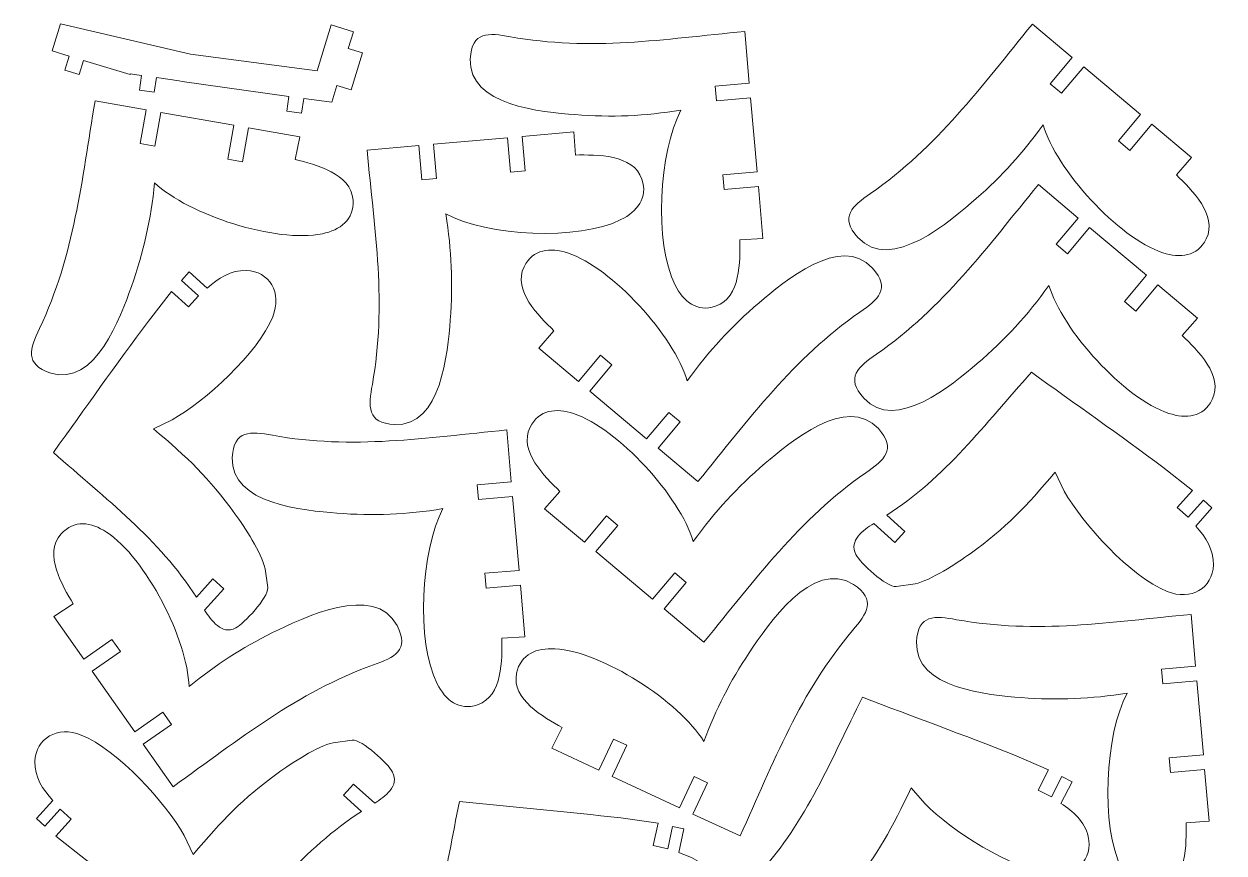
# Model space of a CAD drawing. Header units: centimetres. Extents: x -51 to 93, y -24 to 6.
# Drawn here: x 11.16 to 31.33, y -9.07 to 4.86 of the extents above; entities that cross this region are included whole.
import ezdxf

# ---------------------------------------------------------------- set-up
doc = ezdxf.new("R2010")
doc.units = ezdxf.units.CM
doc.header["$MEASUREMENT"] = 0
doc.layers.add('Camada 1', color=7, linetype='Continuous')

msp = doc.modelspace()

# ---------------------------------------------------------------- linework, layer by layer
at = {"layer": 'Camada 1', "color": 250, "lineweight": 9}
for points, knots in [([(11.92348, 4.32561), (11.92348, 4.32561), (11.63678, 4.41445), (11.63678, 4.41445), (11.63678, 4.41445), (11.63678, 4.41445), (11.77416, 4.86381), (11.77416, 4.86381), (11.77416, 4.86381), (11.77416, 4.86381), (13.96386, 4.35444), (13.96386, 4.35444), (13.96386, 4.35444), (13.96386, 4.35444), (16.09127, 4.07673), (16.09127, 4.07673), (16.09127, 4.07673), (16.09127, 4.07673), (16.32687, 4.84735), (16.32687, 4.84735), (16.32687, 4.84735), (16.32687, 4.84735), (16.69846, 4.73374), (16.69846, 4.73374), (16.69846, 4.73374), (16.69846, 4.73374), (16.61217, 4.45151), (16.61217, 4.45151), (16.61217, 4.45151), (16.61217, 4.45151), (16.85134, 4.37839), (16.85134, 4.37839), (16.85134, 4.37839), (16.85134, 4.37839), (16.66128, 3.75673), (16.66128, 3.75673), (16.66128, 3.75673), (16.66128, 3.75673), (16.42212, 3.82985), (16.42212, 3.82985), (16.42212, 3.82985), (16.42212, 3.82985), (16.33582, 3.54759), (16.33582, 3.54759), (16.33582, 3.54759), (16.33582, 3.54759), (15.86402, 3.61274), (15.86402, 3.61274), (15.86402, 3.61274), (15.86402, 3.61274), (15.8298, 3.36502), (15.8298, 3.36502), (15.8298, 3.36502), (15.8298, 3.36502), (15.58205, 3.39922), (15.58205, 3.39922), (15.58205, 3.39922), (15.58205, 3.39922), (15.61627, 3.64696), (15.61627, 3.64696), (15.61627, 3.64696), (15.61627, 3.64696), (13.82325, 3.89452), (13.82325, 3.89452), (13.82325, 3.89452), (13.82325, 3.89452), (13.77322, 3.90982), (13.77322, 3.90982), (13.77322, 3.90982), (13.77322, 3.90982), (13.38773, 3.96468), (13.38773, 3.96468), (13.38773, 3.96468), (13.38773, 3.96468), (13.35248, 3.7171), (13.35248, 3.7171), (13.35248, 3.7171), (13.35248, 3.7171), (13.10489, 3.75233), (13.10489, 3.75233), (13.10489, 3.75233), (13.10489, 3.75233), (13.14014, 3.99993), (13.14014, 3.99993), (13.14014, 3.99993), (13.14014, 3.99993), (12.9497, 4.02701), (12.9497, 4.02701), (12.9497, 4.02701), (12.9497, 4.02701), (12.94547, 4.01316), (12.94547, 4.01316), (12.94547, 4.01316), (12.94547, 4.01316), (12.16264, 4.25249), (12.16264, 4.25249), (12.16264, 4.25249), (12.16264, 4.25249), (12.08916, 4.01213), (12.08916, 4.01213), (12.08916, 4.01213), (12.08916, 4.01213), (11.85, 4.08525), (11.85, 4.08525), (11.85, 4.08525), (11.85, 4.08525), (11.92348, 4.32561), (11.92348, 4.32561)], [0, 0, 0, 0, 0.03571429, 0.03571429, 0.03571429, 0.03571429, 0.07142857, 0.07142857, 0.07142857, 0.07142857, 0.10714286, 0.10714286, 0.10714286, 0.10714286, 0.14285714, 0.14285714, 0.14285714, 0.14285714, 0.17857143, 0.17857143, 0.17857143, 0.17857143, 0.21428571, 0.21428571, 0.21428571, 0.21428571, 0.25, 0.25, 0.25, 0.25, 0.28571429, 0.28571429, 0.28571429, 0.28571429, 0.32142857, 0.32142857, 0.32142857, 0.32142857, 0.35714286, 0.35714286, 0.35714286, 0.35714286, 0.39285714, 0.39285714, 0.39285714, 0.39285714, 0.42857143, 0.42857143, 0.42857143, 0.42857143, 0.46428571, 0.46428571, 0.46428571, 0.46428571, 0.5, 0.5, 0.5, 0.5, 0.53571429, 0.53571429, 0.53571429, 0.53571429, 0.57142857, 0.57142857, 0.57142857, 0.57142857, 0.60714286, 0.60714286, 0.60714286, 0.60714286, 0.64285714, 0.64285714, 0.64285714, 0.64285714, 0.67857143, 0.67857143, 0.67857143, 0.67857143, 0.71428571, 0.71428571, 0.71428571, 0.71428571, 0.75, 0.75, 0.75, 0.75, 0.78571429, 0.78571429, 0.78571429, 0.78571429, 0.82142857, 0.82142857, 0.82142857, 0.82142857, 0.85714286, 0.85714286, 0.85714286, 0.85714286, 0.89285714, 0.89285714, 0.89285714, 0.89285714, 0.92857143, 0.92857143, 0.92857143, 0.92857143, 1, 1, 1, 1]), ([(29.55599, 2.89815), (29.55599, 2.89815), (29.92696, 3.34026), (29.92696, 3.34026), (29.92696, 3.34026), (29.92696, 3.34026), (28.97262, 4.14104), (28.97262, 4.14104), (28.97262, 4.14104), (28.97262, 4.14104), (28.60165, 3.69894), (28.60165, 3.69894), (28.60165, 3.69894), (28.60165, 3.69894), (28.41009, 3.85968), (28.41009, 3.85968), (28.41009, 3.85968), (28.41009, 3.85968), (28.78106, 4.30178), (28.78106, 4.30178), (28.78106, 4.30178), (28.78106, 4.30178), (28.1123, 4.86294), (28.1123, 4.86294), (28.1123, 4.86294), (27.23967, 3.80472), (26.51832, 2.79785), (25.38996, 2.01392), (25.38996, 2.01392), (25.08565, 1.8025), (24.8615, 1.62107), (25.17817, 1.2726), (25.17817, 1.2726), (25.72663, 0.66907), (26.75194, 1.56465), (27.16684, 1.9286), (27.16684, 1.9286), (27.60388, 2.31198), (27.94987, 2.69783), (28.28925, 3.16902), (28.28925, 3.16902), (28.51742, 2.41232), (29.54319, 1.27016), (30.30343, 1.01833), (30.30343, 1.01833), (30.58994, 0.92342), (30.88537, 0.95154), (31.03233, 1.24948), (31.03233, 1.24948), (31.23085, 1.65193), (30.78232, 2.07989), (30.53004, 2.32791), (30.53004, 2.32791), (30.53004, 2.32791), (30.78731, 2.61834), (30.78731, 2.61834), (30.78731, 2.61834), (30.78731, 2.61834), (30.11854, 3.1795), (30.11854, 3.1795), (30.11854, 3.1795), (30.11854, 3.1795), (29.74757, 2.7374), (29.74757, 2.7374), (29.74757, 2.7374), (29.74757, 2.7374), (29.55599, 2.89815), (29.55599, 2.89815)], [0, 0, 0, 0, 0.05555556, 0.05555556, 0.05555556, 0.05555556, 0.11111111, 0.11111111, 0.11111111, 0.11111111, 0.16666667, 0.16666667, 0.16666667, 0.16666667, 0.22222222, 0.22222222, 0.22222222, 0.22222222, 0.27777778, 0.27777778, 0.27777778, 0.27777778, 0.33333333, 0.33333333, 0.33333333, 0.33333333, 0.38888889, 0.38888889, 0.38888889, 0.38888889, 0.44444444, 0.44444444, 0.44444444, 0.44444444, 0.5, 0.5, 0.5, 0.5, 0.55555556, 0.55555556, 0.55555556, 0.55555556, 0.61111111, 0.61111111, 0.61111111, 0.61111111, 0.66666667, 0.66666667, 0.66666667, 0.66666667, 0.72222222, 0.72222222, 0.72222222, 0.72222222, 0.77777778, 0.77777778, 0.77777778, 0.77777778, 0.83333333, 0.83333333, 0.83333333, 0.83333333, 0.88888889, 0.88888889, 0.88888889, 0.88888889, 1, 1, 1, 1]), ([(22.90891, 2.32887), (22.90891, 2.32887), (23.48385, 2.37917), (23.48385, 2.37917), (23.48385, 2.37917), (23.48385, 2.37917), (23.37527, 3.62026), (23.37527, 3.62026), (23.37527, 3.62026), (23.37527, 3.62026), (22.80033, 3.56996), (22.80033, 3.56996), (22.80033, 3.56996), (22.80033, 3.56996), (22.77853, 3.81907), (22.77853, 3.81907), (22.77853, 3.81907), (22.77853, 3.81907), (23.35348, 3.86937), (23.35348, 3.86937), (23.35348, 3.86937), (23.35348, 3.86937), (23.27739, 4.73906), (23.27739, 4.73906), (23.27739, 4.73906), (21.91196, 4.60782), (20.69015, 4.40593), (19.33783, 4.64947), (19.33783, 4.64947), (18.9731, 4.71515), (18.68642, 4.74536), (18.66387, 4.27505), (18.66387, 4.27505), (18.62619, 3.48908), (19.88363, 3.38284), (20.42212, 3.34085), (20.42212, 3.34085), (21.04564, 3.29223), (21.58784, 3.31584), (22.20469, 3.41615), (22.20469, 3.41615), (21.83114, 2.71979), (21.74852, 1.18661), (22.1082, 0.47114), (22.1082, 0.47114), (22.24378, 0.20145), (22.47235, 0.01239), (22.78705, 0.11918), (22.78705, 0.11918), (23.21199, 0.26338), (23.19749, 0.88315), (23.19444, 1.23691), (23.19444, 1.23691), (23.19444, 1.23691), (23.58173, 1.26037), (23.58173, 1.26037), (23.58173, 1.26037), (23.58173, 1.26037), (23.50565, 2.13006), (23.50565, 2.13006), (23.50565, 2.13006), (23.50565, 2.13006), (22.9307, 2.07976), (22.9307, 2.07976), (22.9307, 2.07976), (22.9307, 2.07976), (22.90891, 2.32887), (22.90891, 2.32887)], [0, 0, 0, 0, 0.05555556, 0.05555556, 0.05555556, 0.05555556, 0.11111111, 0.11111111, 0.11111111, 0.11111111, 0.16666667, 0.16666667, 0.16666667, 0.16666667, 0.22222222, 0.22222222, 0.22222222, 0.22222222, 0.27777778, 0.27777778, 0.27777778, 0.27777778, 0.33333333, 0.33333333, 0.33333333, 0.33333333, 0.38888889, 0.38888889, 0.38888889, 0.38888889, 0.44444444, 0.44444444, 0.44444444, 0.44444444, 0.5, 0.5, 0.5, 0.5, 0.55555556, 0.55555556, 0.55555556, 0.55555556, 0.61111111, 0.61111111, 0.61111111, 0.61111111, 0.66666667, 0.66666667, 0.66666667, 0.66666667, 0.72222222, 0.72222222, 0.72222222, 0.72222222, 0.77777778, 0.77777778, 0.77777778, 0.77777778, 0.83333333, 0.83333333, 0.83333333, 0.83333333, 0.88888889, 0.88888889, 0.88888889, 0.88888889, 1, 1, 1, 1]), ([(14.59039, 2.59275), (14.59039, 2.59275), (14.6906, 3.1611), (14.6906, 3.1611), (14.6906, 3.1611), (14.6906, 3.1611), (13.46372, 3.37743), (13.46372, 3.37743), (13.46372, 3.37743), (13.46372, 3.37743), (13.3635, 2.80909), (13.3635, 2.80909), (13.3635, 2.80909), (13.3635, 2.80909), (13.11721, 2.85251), (13.11721, 2.85251), (13.11721, 2.85251), (13.11721, 2.85251), (13.21743, 3.42086), (13.21743, 3.42086), (13.21743, 3.42086), (13.21743, 3.42086), (12.35772, 3.57245), (12.35772, 3.57245), (12.35772, 3.57245), (12.1312, 2.2206), (12.00967, 0.9863), (11.42461, -0.25605), (11.42461, -0.25605), (11.26695, -0.59084), (11.16324, -0.86063), (11.61183, -1.00394), (11.61183, -1.00394), (12.36142, -1.24339), (12.78915, -0.05733), (12.9693, 0.45262), (12.9693, 0.45262), (13.1774, 1.04174), (13.29535, 1.57269), (13.35789, 2.19395), (13.35789, 2.19395), (13.93377, 1.65296), (15.39351, 1.17618), (16.1776, 1.33848), (16.1776, 1.33848), (16.47327, 1.39968), (16.71489, 1.5715), (16.69328, 1.90313), (16.69328, 1.90313), (16.66412, 2.35084), (16.06131, 2.49732), (15.71904, 2.58591), (15.71904, 2.58591), (15.71904, 2.58591), (15.79661, 2.96608), (15.79661, 2.96608), (15.79661, 2.96608), (15.79661, 2.96608), (14.93689, 3.11767), (14.93689, 3.11767), (14.93689, 3.11767), (14.93689, 3.11767), (14.83668, 2.54933), (14.83668, 2.54933), (14.83668, 2.54933), (14.83668, 2.54933), (14.59039, 2.59275), (14.59039, 2.59275)], [0, 0, 0, 0, 0.05555556, 0.05555556, 0.05555556, 0.05555556, 0.11111111, 0.11111111, 0.11111111, 0.11111111, 0.16666667, 0.16666667, 0.16666667, 0.16666667, 0.22222222, 0.22222222, 0.22222222, 0.22222222, 0.27777778, 0.27777778, 0.27777778, 0.27777778, 0.33333333, 0.33333333, 0.33333333, 0.33333333, 0.38888889, 0.38888889, 0.38888889, 0.38888889, 0.44444444, 0.44444444, 0.44444444, 0.44444444, 0.5, 0.5, 0.5, 0.5, 0.55555556, 0.55555556, 0.55555556, 0.55555556, 0.61111111, 0.61111111, 0.61111111, 0.61111111, 0.66666667, 0.66666667, 0.66666667, 0.66666667, 0.72222222, 0.72222222, 0.72222222, 0.72222222, 0.77777778, 0.77777778, 0.77777778, 0.77777778, 0.83333333, 0.83333333, 0.83333333, 0.83333333, 0.88888889, 0.88888889, 0.88888889, 0.88888889, 1, 1, 1, 1]), ([(19.33824, 2.37543), (19.33824, 2.37543), (19.28794, 2.95037), (19.28794, 2.95037), (19.28794, 2.95037), (19.28794, 2.95037), (18.04685, 2.84179), (18.04685, 2.84179), (18.04685, 2.84179), (18.04685, 2.84179), (18.09715, 2.26685), (18.09715, 2.26685), (18.09715, 2.26685), (18.09715, 2.26685), (17.84803, 2.24505), (17.84803, 2.24505), (17.84803, 2.24505), (17.84803, 2.24505), (17.79773, 2.82), (17.79773, 2.82), (17.79773, 2.82), (17.79773, 2.82), (16.92806, 2.74391), (16.92806, 2.74391), (16.92806, 2.74391), (17.05932, 1.37824), (17.26118, 0.15685), (17.01763, -1.19565), (17.01763, -1.19565), (16.95199, -1.56021), (16.92172, -1.84712), (17.39207, -1.86962), (17.39207, -1.86962), (18.17804, -1.9072), (18.28425, -0.65), (18.32626, -0.11136), (18.32626, -0.11136), (18.37487, 0.51212), (18.35127, 1.05439), (18.25096, 1.67122), (18.25096, 1.67122), (18.94736, 1.29764), (20.48045, 1.21504), (21.19597, 1.57472), (21.19597, 1.57472), (21.46566, 1.71029), (21.65472, 1.93889), (21.54793, 2.25357), (21.54793, 2.25357), (21.40372, 2.67853), (20.78395, 2.66398), (20.43019, 2.66096), (20.43019, 2.66096), (20.43019, 2.66096), (20.40674, 3.04825), (20.40674, 3.04825), (20.40674, 3.04825), (20.40674, 3.04825), (19.53705, 2.97217), (19.53705, 2.97217), (19.53705, 2.97217), (19.53705, 2.97217), (19.58735, 2.39722), (19.58735, 2.39722), (19.58735, 2.39722), (19.58735, 2.39722), (19.33824, 2.37543), (19.33824, 2.37543)], [0, 0, 0, 0, 0.05555556, 0.05555556, 0.05555556, 0.05555556, 0.11111111, 0.11111111, 0.11111111, 0.11111111, 0.16666667, 0.16666667, 0.16666667, 0.16666667, 0.22222222, 0.22222222, 0.22222222, 0.22222222, 0.27777778, 0.27777778, 0.27777778, 0.27777778, 0.33333333, 0.33333333, 0.33333333, 0.33333333, 0.38888889, 0.38888889, 0.38888889, 0.38888889, 0.44444444, 0.44444444, 0.44444444, 0.44444444, 0.5, 0.5, 0.5, 0.5, 0.55555556, 0.55555556, 0.55555556, 0.55555556, 0.61111111, 0.61111111, 0.61111111, 0.61111111, 0.66666667, 0.66666667, 0.66666667, 0.66666667, 0.72222222, 0.72222222, 0.72222222, 0.72222222, 0.77777778, 0.77777778, 0.77777778, 0.77777778, 0.83333333, 0.83333333, 0.83333333, 0.83333333, 0.88888889, 0.88888889, 0.88888889, 0.88888889, 1, 1, 1, 1]), ([(29.656, 0.19817), (29.656, 0.19817), (30.02696, 0.64025), (30.02696, 0.64025), (30.02696, 0.64025), (30.02696, 0.64025), (29.07261, 1.44104), (29.07261, 1.44104), (29.07261, 1.44104), (29.07261, 1.44104), (28.70166, 0.99896), (28.70166, 0.99896), (28.70166, 0.99896), (28.70166, 0.99896), (28.51008, 1.15971), (28.51008, 1.15971), (28.51008, 1.15971), (28.51008, 1.15971), (28.88103, 1.6018), (28.88103, 1.6018), (28.88103, 1.6018), (28.88103, 1.6018), (28.21229, 2.16294), (28.21229, 2.16294), (28.21229, 2.16294), (27.34042, 1.10565), (26.61761, 0.09709), (25.48996, -0.68609), (25.48996, -0.68609), (25.18581, -0.89732), (24.96141, -1.079), (25.27815, -1.42738), (25.27815, -1.42738), (25.8075, -2.0096), (26.77114, -1.19617), (27.18202, -0.8447), (27.18202, -0.8447), (27.65727, -0.43818), (28.02401, -0.03808), (28.38924, 0.46901), (28.38924, 0.46901), (28.61731, -0.28735), (29.64338, -1.43022), (30.40342, -1.68167), (30.40342, -1.68167), (30.69007, -1.77651), (30.98523, -1.74852), (31.13234, -1.45051), (31.13234, -1.45051), (31.33095, -1.0482), (30.88215, -0.61995), (30.63001, -0.37208), (30.63001, -0.37208), (30.63001, -0.37208), (30.88728, -0.08165), (30.88728, -0.08165), (30.88728, -0.08165), (30.88728, -0.08165), (30.21854, 0.4795), (30.21854, 0.4795), (30.21854, 0.4795), (30.21854, 0.4795), (29.84758, 0.03741), (29.84758, 0.03741), (29.84758, 0.03741), (29.84758, 0.03741), (29.656, 0.19817), (29.656, 0.19817)], [0, 0, 0, 0, 0.05555556, 0.05555556, 0.05555556, 0.05555556, 0.11111111, 0.11111111, 0.11111111, 0.11111111, 0.16666667, 0.16666667, 0.16666667, 0.16666667, 0.22222222, 0.22222222, 0.22222222, 0.22222222, 0.27777778, 0.27777778, 0.27777778, 0.27777778, 0.33333333, 0.33333333, 0.33333333, 0.33333333, 0.38888889, 0.38888889, 0.38888889, 0.38888889, 0.44444444, 0.44444444, 0.44444444, 0.44444444, 0.5, 0.5, 0.5, 0.5, 0.55555556, 0.55555556, 0.55555556, 0.55555556, 0.61111111, 0.61111111, 0.61111111, 0.61111111, 0.66666667, 0.66666667, 0.66666667, 0.66666667, 0.72222222, 0.72222222, 0.72222222, 0.72222222, 0.77777778, 0.77777778, 0.77777778, 0.77777778, 0.83333333, 0.83333333, 0.83333333, 0.83333333, 0.88888889, 0.88888889, 0.88888889, 0.88888889, 1, 1, 1, 1]), ([(21.04456, -0.86454), (21.04456, -0.86454), (20.6736, -1.30663), (20.6736, -1.30663), (20.6736, -1.30663), (20.6736, -1.30663), (21.62794, -2.10742), (21.62794, -2.10742), (21.62794, -2.10742), (21.62794, -2.10742), (21.9989, -1.66533), (21.9989, -1.66533), (21.9989, -1.66533), (21.9989, -1.66533), (22.19048, -1.82608), (22.19048, -1.82608), (22.19048, -1.82608), (22.19048, -1.82608), (21.81952, -2.26817), (21.81952, -2.26817), (21.81952, -2.26817), (21.81952, -2.26817), (22.48826, -2.82931), (22.48826, -2.82931), (22.48826, -2.82931), (23.36023, -1.77192), (24.08289, -0.76359), (25.21059, 0.0197), (25.21059, 0.0197), (25.5149, 0.23108), (25.73906, 0.41257), (25.42242, 0.76102), (25.42242, 0.76102), (24.89322, 1.34336), (23.92916, 0.52953), (23.51855, 0.17833), (23.51855, 0.17833), (23.04387, -0.22768), (22.67601, -0.6288), (22.31131, -1.13543), (22.31131, -1.13543), (22.08359, -0.37891), (21.05704, 0.76356), (20.29712, 1.01528), (20.29712, 1.01528), (20.01056, 1.11019), (19.71526, 1.08206), (19.56823, 0.78414), (19.56823, 0.78414), (19.36963, 0.38175), (19.81839, -0.04635), (20.07053, -0.29431), (20.07053, -0.29431), (20.07053, -0.29431), (19.81328, -0.58474), (19.81328, -0.58474), (19.81328, -0.58474), (19.81328, -0.58474), (20.48202, -1.14588), (20.48202, -1.14588), (20.48202, -1.14588), (20.48202, -1.14588), (20.85298, -0.70379), (20.85298, -0.70379), (20.85298, -0.70379), (20.85298, -0.70379), (21.04456, -0.86454), (21.04456, -0.86454)], [0, 0, 0, 0, 0.05555556, 0.05555556, 0.05555556, 0.05555556, 0.11111111, 0.11111111, 0.11111111, 0.11111111, 0.16666667, 0.16666667, 0.16666667, 0.16666667, 0.22222222, 0.22222222, 0.22222222, 0.22222222, 0.27777778, 0.27777778, 0.27777778, 0.27777778, 0.33333333, 0.33333333, 0.33333333, 0.33333333, 0.38888889, 0.38888889, 0.38888889, 0.38888889, 0.44444444, 0.44444444, 0.44444444, 0.44444444, 0.5, 0.5, 0.5, 0.5, 0.55555556, 0.55555556, 0.55555556, 0.55555556, 0.61111111, 0.61111111, 0.61111111, 0.61111111, 0.66666667, 0.66666667, 0.66666667, 0.66666667, 0.72222222, 0.72222222, 0.72222222, 0.72222222, 0.77777778, 0.77777778, 0.77777778, 0.77777778, 0.83333333, 0.83333333, 0.83333333, 0.83333333, 0.88888889, 0.88888889, 0.88888889, 0.88888889, 1, 1, 1, 1]), ([(14.33443, -4.46552), (14.33443, -4.46552), (14.06085, -4.77107), (14.06085, -4.77107), (14.06085, -4.77107), (13.43171, -3.78718), (12.53407, -3.12404), (11.65788, -2.33876), (11.65788, -2.33876), (12.18677, -1.60483), (12.71339, -0.85498), (13.25315, -0.13092), (13.25315, -0.13092), (13.25315, -0.13092), (13.6436, 0.36683), (13.6436, 0.36683), (13.6436, 0.36683), (13.6436, 0.36683), (13.92953, 0.10938), (13.92953, 0.10938), (13.92953, 0.10938), (13.92953, 0.10938), (14.09687, 0.29524), (14.09687, 0.29524), (14.09687, 0.29524), (14.09687, 0.29524), (13.81094, 0.55269), (13.81094, 0.55269), (13.81094, 0.55269), (13.81094, 0.55269), (13.93966, 0.69564), (13.93966, 0.69564), (13.93966, 0.69564), (13.93966, 0.69564), (14.24386, 0.42173), (14.24386, 0.42173), (14.24386, 0.42173), (14.42548, 0.58671), (14.64013, 0.72842), (14.89774, 0.72043), (14.89774, 0.72043), (15.29072, 0.70826), (15.50383, 0.34307), (15.34295, -0.05766), (15.34295, -0.05766), (15.09471, -0.67599), (14.2033, -1.47816), (13.65533, -1.78961), (13.65533, -1.78961), (13.65533, -1.78961), (13.33747, -1.94054), (13.33747, -1.94054), (13.33747, -1.94054), (13.91569, -2.42942), (14.26667, -2.7585), (14.70881, -3.36885), (14.70881, -3.36885), (14.86988, -3.5912), (15.15568, -4.02828), (15.21525, -4.29335), (15.21525, -4.29335), (15.21525, -4.29335), (15.2603, -4.61156), (15.2603, -4.61156), (15.2603, -4.61156), (15.27061, -4.78184), (14.8604, -5.21763), (14.72092, -5.28993), (14.72092, -5.28993), (14.4845, -5.41249), (14.3121, -5.16297), (14.19849, -4.99025), (14.19849, -4.99025), (14.19849, -4.99025), (14.52028, -4.63286), (14.52028, -4.63286), (14.52028, -4.63286), (14.52028, -4.63286), (14.33443, -4.46552), (14.33443, -4.46552)], [0, 0, 0, 0, 0.04761905, 0.04761905, 0.04761905, 0.04761905, 0.0952381, 0.0952381, 0.0952381, 0.0952381, 0.14285714, 0.14285714, 0.14285714, 0.14285714, 0.19047619, 0.19047619, 0.19047619, 0.19047619, 0.23809524, 0.23809524, 0.23809524, 0.23809524, 0.28571429, 0.28571429, 0.28571429, 0.28571429, 0.33333333, 0.33333333, 0.33333333, 0.33333333, 0.38095238, 0.38095238, 0.38095238, 0.38095238, 0.42857143, 0.42857143, 0.42857143, 0.42857143, 0.47619048, 0.47619048, 0.47619048, 0.47619048, 0.52380952, 0.52380952, 0.52380952, 0.52380952, 0.57142857, 0.57142857, 0.57142857, 0.57142857, 0.61904762, 0.61904762, 0.61904762, 0.61904762, 0.66666667, 0.66666667, 0.66666667, 0.66666667, 0.71428571, 0.71428571, 0.71428571, 0.71428571, 0.76190476, 0.76190476, 0.76190476, 0.76190476, 0.80952381, 0.80952381, 0.80952381, 0.80952381, 0.85714286, 0.85714286, 0.85714286, 0.85714286, 0.9047619, 0.9047619, 0.9047619, 0.9047619, 1, 1, 1, 1]), ([(25.96797, -3.66731), (25.96797, -3.66731), (25.6624, -3.39375), (25.6624, -3.39375), (25.6624, -3.39375), (26.64746, -2.76341), (27.30822, -1.86828), (28.09469, -0.99077), (28.09469, -0.99077), (28.82855, -1.51953), (29.57862, -2.04635), (30.30255, -2.58602), (30.30255, -2.58602), (30.30255, -2.58602), (30.80029, -2.97647), (30.80029, -2.97647), (30.80029, -2.97647), (30.80029, -2.97647), (30.54285, -3.26239), (30.54285, -3.26239), (30.54285, -3.26239), (30.54285, -3.26239), (30.7287, -3.42974), (30.7287, -3.42974), (30.7287, -3.42974), (30.7287, -3.42974), (30.98615, -3.14381), (30.98615, -3.14381), (30.98615, -3.14381), (30.98615, -3.14381), (31.12912, -3.27255), (31.12912, -3.27255), (31.12912, -3.27255), (31.12912, -3.27255), (30.8552, -3.57677), (30.8552, -3.57677), (30.8552, -3.57677), (31.02023, -3.75833), (31.16183, -3.97307), (31.15391, -4.23059), (31.15391, -4.23059), (31.14181, -4.6233), (30.77693, -4.83674), (30.37583, -4.67584), (30.37583, -4.67584), (29.75749, -4.4278), (28.95543, -3.53605), (28.64387, -2.98822), (28.64387, -2.98822), (28.64387, -2.98822), (28.49295, -2.67036), (28.49295, -2.67036), (28.49295, -2.67036), (28.00419, -3.24842), (27.67485, -3.59967), (27.06464, -4.04169), (27.06464, -4.04169), (26.84235, -4.20271), (26.4051, -4.4886), (26.14012, -4.54815), (26.14012, -4.54815), (26.14012, -4.54815), (25.8219, -4.59317), (25.8219, -4.59317), (25.8219, -4.59317), (25.65159, -4.60348), (25.21586, -4.19331), (25.14355, -4.05381), (25.14355, -4.05381), (25.02096, -3.8173), (25.27049, -3.64505), (25.44324, -3.53137), (25.44324, -3.53137), (25.44324, -3.53137), (25.80063, -3.85317), (25.80063, -3.85317), (25.80063, -3.85317), (25.80063, -3.85317), (25.96797, -3.66731), (25.96797, -3.66731)], [0, 0, 0, 0, 0.04761905, 0.04761905, 0.04761905, 0.04761905, 0.0952381, 0.0952381, 0.0952381, 0.0952381, 0.14285714, 0.14285714, 0.14285714, 0.14285714, 0.19047619, 0.19047619, 0.19047619, 0.19047619, 0.23809524, 0.23809524, 0.23809524, 0.23809524, 0.28571429, 0.28571429, 0.28571429, 0.28571429, 0.33333333, 0.33333333, 0.33333333, 0.33333333, 0.38095238, 0.38095238, 0.38095238, 0.38095238, 0.42857143, 0.42857143, 0.42857143, 0.42857143, 0.47619048, 0.47619048, 0.47619048, 0.47619048, 0.52380952, 0.52380952, 0.52380952, 0.52380952, 0.57142857, 0.57142857, 0.57142857, 0.57142857, 0.61904762, 0.61904762, 0.61904762, 0.61904762, 0.66666667, 0.66666667, 0.66666667, 0.66666667, 0.71428571, 0.71428571, 0.71428571, 0.71428571, 0.76190476, 0.76190476, 0.76190476, 0.76190476, 0.80952381, 0.80952381, 0.80952381, 0.80952381, 0.85714286, 0.85714286, 0.85714286, 0.85714286, 0.9047619, 0.9047619, 0.9047619, 0.9047619, 1, 1, 1, 1]), ([(21.14459, -3.56452), (21.14459, -3.56452), (20.77363, -4.00662), (20.77363, -4.00662), (20.77363, -4.00662), (20.77363, -4.00662), (21.72797, -4.8074), (21.72797, -4.8074), (21.72797, -4.8074), (21.72797, -4.8074), (22.09893, -4.36531), (22.09893, -4.36531), (22.09893, -4.36531), (22.09893, -4.36531), (22.29051, -4.52606), (22.29051, -4.52606), (22.29051, -4.52606), (22.29051, -4.52606), (21.91955, -4.96816), (21.91955, -4.96816), (21.91955, -4.96816), (21.91955, -4.96816), (22.58829, -5.5293), (22.58829, -5.5293), (22.58829, -5.5293), (23.46009, -4.4721), (24.18306, -3.46337), (25.31063, -2.68027), (25.31063, -2.68027), (25.61477, -2.46904), (25.83918, -2.28736), (25.52243, -1.93898), (25.52243, -1.93898), (24.99307, -1.35677), (24.02949, -2.17018), (23.61857, -2.52166), (23.61857, -2.52166), (23.14343, -2.92808), (22.77651, -3.32838), (22.41135, -3.83538), (22.41135, -3.83538), (22.18336, -3.07878), (21.15725, -1.93646), (20.39716, -1.68469), (20.39716, -1.68469), (20.11069, -1.5898), (19.8152, -1.61792), (19.66827, -1.91583), (19.66827, -1.91583), (19.46975, -2.3183), (19.91827, -2.74628), (20.17057, -2.99428), (20.17057, -2.99428), (20.17057, -2.99428), (19.91331, -3.28472), (19.91331, -3.28472), (19.91331, -3.28472), (19.91331, -3.28472), (20.58205, -3.84586), (20.58205, -3.84586), (20.58205, -3.84586), (20.58205, -3.84586), (20.95301, -3.40377), (20.95301, -3.40377), (20.95301, -3.40377), (20.95301, -3.40377), (21.14459, -3.56452), (21.14459, -3.56452)], [0, 0, 0, 0, 0.05555556, 0.05555556, 0.05555556, 0.05555556, 0.11111111, 0.11111111, 0.11111111, 0.11111111, 0.16666667, 0.16666667, 0.16666667, 0.16666667, 0.22222222, 0.22222222, 0.22222222, 0.22222222, 0.27777778, 0.27777778, 0.27777778, 0.27777778, 0.33333333, 0.33333333, 0.33333333, 0.33333333, 0.38888889, 0.38888889, 0.38888889, 0.38888889, 0.44444444, 0.44444444, 0.44444444, 0.44444444, 0.5, 0.5, 0.5, 0.5, 0.55555556, 0.55555556, 0.55555556, 0.55555556, 0.61111111, 0.61111111, 0.61111111, 0.61111111, 0.66666667, 0.66666667, 0.66666667, 0.66666667, 0.72222222, 0.72222222, 0.72222222, 0.72222222, 0.77777778, 0.77777778, 0.77777778, 0.77777778, 0.83333333, 0.83333333, 0.83333333, 0.83333333, 0.88888889, 0.88888889, 0.88888889, 0.88888889, 1, 1, 1, 1]), ([(18.90892, -4.37113), (18.90892, -4.37113), (19.48382, -4.32083), (19.48382, -4.32083), (19.48382, -4.32083), (19.48382, -4.32083), (19.37524, -3.07974), (19.37524, -3.07974), (19.37524, -3.07974), (19.37524, -3.07974), (18.80034, -3.13004), (18.80034, -3.13004), (18.80034, -3.13004), (18.80034, -3.13004), (18.77854, -2.88093), (18.77854, -2.88093), (18.77854, -2.88093), (18.77854, -2.88093), (19.35345, -2.83063), (19.35345, -2.83063), (19.35345, -2.83063), (19.35345, -2.83063), (19.27736, -1.96098), (19.27736, -1.96098), (19.27736, -1.96098), (17.91192, -2.09205), (16.69025, -2.29418), (15.33784, -2.05053), (15.33784, -2.05053), (14.97309, -1.98481), (14.68636, -1.95475), (14.66387, -2.42496), (14.66387, -2.42496), (14.6263, -3.21089), (15.88338, -3.31719), (16.42213, -3.35919), (16.42213, -3.35919), (17.04471, -3.40772), (17.58875, -3.3842), (18.2047, -3.28386), (18.2047, -3.28386), (17.83117, -3.98026), (17.7485, -5.51339), (18.10817, -6.22889), (18.10817, -6.22889), (18.24374, -6.49857), (18.47241, -6.6876), (18.78705, -6.58082), (18.78705, -6.58082), (19.21204, -6.43659), (19.1974, -5.81688), (19.19445, -5.46309), (19.19445, -5.46309), (19.19445, -5.46309), (19.5817, -5.43963), (19.5817, -5.43963), (19.5817, -5.43963), (19.5817, -5.43963), (19.50562, -4.56998), (19.50562, -4.56998), (19.50562, -4.56998), (19.50562, -4.56998), (18.93072, -4.62028), (18.93072, -4.62028), (18.93072, -4.62028), (18.93072, -4.62028), (18.90892, -4.37113), (18.90892, -4.37113)], [0, 0, 0, 0, 0.05555556, 0.05555556, 0.05555556, 0.05555556, 0.11111111, 0.11111111, 0.11111111, 0.11111111, 0.16666667, 0.16666667, 0.16666667, 0.16666667, 0.22222222, 0.22222222, 0.22222222, 0.22222222, 0.27777778, 0.27777778, 0.27777778, 0.27777778, 0.33333333, 0.33333333, 0.33333333, 0.33333333, 0.38888889, 0.38888889, 0.38888889, 0.38888889, 0.44444444, 0.44444444, 0.44444444, 0.44444444, 0.5, 0.5, 0.5, 0.5, 0.55555556, 0.55555556, 0.55555556, 0.55555556, 0.61111111, 0.61111111, 0.61111111, 0.61111111, 0.66666667, 0.66666667, 0.66666667, 0.66666667, 0.72222222, 0.72222222, 0.72222222, 0.72222222, 0.77777778, 0.77777778, 0.77777778, 0.77777778, 0.83333333, 0.83333333, 0.83333333, 0.83333333, 0.88888889, 0.88888889, 0.88888889, 0.88888889, 1, 1, 1, 1]), ([(12.78334, -5.68632), (12.78334, -5.68632), (12.31058, -6.01735), (12.31058, -6.01735), (12.31058, -6.01735), (12.31058, -6.01735), (13.02514, -7.03786), (13.02514, -7.03786), (13.02514, -7.03786), (13.02514, -7.03786), (13.49791, -6.70683), (13.49791, -6.70683), (13.49791, -6.70683), (13.49791, -6.70683), (13.64136, -6.91169), (13.64136, -6.91169), (13.64136, -6.91169), (13.64136, -6.91169), (13.16859, -7.24272), (13.16859, -7.24272), (13.16859, -7.24272), (13.16859, -7.24272), (13.66931, -7.95782), (13.66931, -7.95782), (13.66931, -7.95782), (14.78609, -7.16158), (15.74346, -6.37563), (17.03627, -5.91047), (17.03627, -5.91047), (17.38507, -5.78497), (17.64832, -5.6678), (17.4327, -5.24923), (17.4327, -5.24923), (17.05924, -4.5243), (15.8368, -5.1241), (15.34202, -5.36818), (15.34202, -5.36818), (14.82071, -5.62535), (14.38651, -5.90857), (13.93681, -6.27582), (13.93681, -6.27582), (13.91241, -5.48615), (13.21688, -4.11681), (12.54789, -3.67711), (12.54789, -3.67711), (12.2957, -3.51134), (12.00306, -3.46194), (11.78399, -3.71174), (11.78399, -3.71174), (11.48811, -4.04912), (11.81055, -4.57856), (11.99007, -4.88341), (11.99007, -4.88341), (11.99007, -4.88341), (11.66641, -5.09739), (11.66641, -5.09739), (11.66641, -5.09739), (11.66641, -5.09739), (12.16713, -5.81249), (12.16713, -5.81249), (12.16713, -5.81249), (12.16713, -5.81249), (12.6399, -5.48146), (12.6399, -5.48146), (12.6399, -5.48146), (12.6399, -5.48146), (12.78334, -5.68632), (12.78334, -5.68632)], [0, 0, 0, 0, 0.05555556, 0.05555556, 0.05555556, 0.05555556, 0.11111111, 0.11111111, 0.11111111, 0.11111111, 0.16666667, 0.16666667, 0.16666667, 0.16666667, 0.22222222, 0.22222222, 0.22222222, 0.22222222, 0.27777778, 0.27777778, 0.27777778, 0.27777778, 0.33333333, 0.33333333, 0.33333333, 0.33333333, 0.38888889, 0.38888889, 0.38888889, 0.38888889, 0.44444444, 0.44444444, 0.44444444, 0.44444444, 0.5, 0.5, 0.5, 0.5, 0.55555556, 0.55555556, 0.55555556, 0.55555556, 0.61111111, 0.61111111, 0.61111111, 0.61111111, 0.66666667, 0.66666667, 0.66666667, 0.66666667, 0.72222222, 0.72222222, 0.72222222, 0.72222222, 0.77777778, 0.77777778, 0.77777778, 0.77777778, 0.83333333, 0.83333333, 0.83333333, 0.83333333, 0.88888889, 0.88888889, 0.88888889, 0.88888889, 1, 1, 1, 1]), ([(21.29485, -7.26221), (21.29485, -7.26221), (21.05094, -7.78526), (21.05094, -7.78526), (21.05094, -7.78526), (21.05094, -7.78526), (22.18002, -8.31176), (22.18002, -8.31176), (22.18002, -8.31176), (22.18002, -8.31176), (22.42393, -7.7887), (22.42393, -7.7887), (22.42393, -7.7887), (22.42393, -7.7887), (22.65056, -7.89438), (22.65056, -7.89438), (22.65056, -7.89438), (22.65056, -7.89438), (22.40665, -8.41744), (22.40665, -8.41744), (22.40665, -8.41744), (22.40665, -8.41744), (23.19787, -8.78639), (23.19787, -8.78639), (23.19787, -8.78639), (23.76678, -7.5386), (24.20315, -6.37893), (25.09006, -5.32985), (25.09006, -5.32985), (25.32932, -5.04685), (25.49882, -4.81365), (25.10277, -4.55896), (25.10277, -4.55896), (24.4169, -4.11791), (23.65809, -5.24859), (23.35166, -5.70731), (23.35166, -5.70731), (23.0289, -6.19049), (22.79424, -6.65327), (22.58853, -7.196), (22.58853, -7.196), (22.17233, -6.52419), (20.8858, -5.68628), (20.08634, -5.63989), (20.08634, -5.63989), (19.78506, -5.62241), (19.50691, -5.72596), (19.44211, -6.05181), (19.44211, -6.05181), (19.35457, -6.49198), (19.89843, -6.7892), (20.20639, -6.96349), (20.20639, -6.96349), (20.20639, -6.96349), (20.03307, -7.31062), (20.03307, -7.31062), (20.03307, -7.31062), (20.03307, -7.31062), (20.82428, -7.67957), (20.82428, -7.67957), (20.82428, -7.67957), (20.82428, -7.67957), (21.06819, -7.15651), (21.06819, -7.15651), (21.06819, -7.15651), (21.06819, -7.15651), (21.29485, -7.26221), (21.29485, -7.26221)], [0, 0, 0, 0, 0.05555556, 0.05555556, 0.05555556, 0.05555556, 0.11111111, 0.11111111, 0.11111111, 0.11111111, 0.16666667, 0.16666667, 0.16666667, 0.16666667, 0.22222222, 0.22222222, 0.22222222, 0.22222222, 0.27777778, 0.27777778, 0.27777778, 0.27777778, 0.33333333, 0.33333333, 0.33333333, 0.33333333, 0.38888889, 0.38888889, 0.38888889, 0.38888889, 0.44444444, 0.44444444, 0.44444444, 0.44444444, 0.5, 0.5, 0.5, 0.5, 0.55555556, 0.55555556, 0.55555556, 0.55555556, 0.61111111, 0.61111111, 0.61111111, 0.61111111, 0.66666667, 0.66666667, 0.66666667, 0.66666667, 0.72222222, 0.72222222, 0.72222222, 0.72222222, 0.77777778, 0.77777778, 0.77777778, 0.77777778, 0.83333333, 0.83333333, 0.83333333, 0.83333333, 0.88888889, 0.88888889, 0.88888889, 0.88888889, 1, 1, 1, 1]), ([(30.40891, -7.47113), (30.40891, -7.47113), (30.98385, -7.42083), (30.98385, -7.42083), (30.98385, -7.42083), (30.98385, -7.42083), (30.87527, -6.17975), (30.87527, -6.17975), (30.87527, -6.17975), (30.87527, -6.17975), (30.30033, -6.23005), (30.30033, -6.23005), (30.30033, -6.23005), (30.30033, -6.23005), (30.27853, -5.98091), (30.27853, -5.98091), (30.27853, -5.98091), (30.27853, -5.98091), (30.85347, -5.93061), (30.85347, -5.93061), (30.85347, -5.93061), (30.85347, -5.93061), (30.77739, -5.06095), (30.77739, -5.06095), (30.77739, -5.06095), (29.41242, -5.19199), (28.18983, -5.39418), (26.83783, -5.15051), (26.83783, -5.15051), (26.47313, -5.08479), (26.18635, -5.05473), (26.16386, -5.52495), (26.16386, -5.52495), (26.12628, -6.3109), (27.38343, -6.41716), (27.92215, -6.45917), (27.92215, -6.45917), (28.54488, -6.50773), (29.08864, -6.48419), (29.70472, -6.38384), (29.70472, -6.38384), (29.33104, -7.08047), (29.2486, -8.61307), (29.60819, -9.32888), (29.60819, -9.32888), (29.74366, -9.59855), (29.97249, -9.7876), (30.28705, -9.68085), (30.28705, -9.68085), (30.71199, -9.53665), (30.69747, -8.91681), (30.69444, -8.56308), (30.69444, -8.56308), (30.69444, -8.56308), (31.08173, -8.53963), (31.08173, -8.53963), (31.08173, -8.53963), (31.08173, -8.53963), (31.00565, -7.66997), (31.00565, -7.66997), (31.00565, -7.66997), (31.00565, -7.66997), (30.4307, -7.72027), (30.4307, -7.72027), (30.4307, -7.72027), (30.4307, -7.72027), (30.40891, -7.47113), (30.40891, -7.47113)], [0, 0, 0, 0, 0.05555556, 0.05555556, 0.05555556, 0.05555556, 0.11111111, 0.11111111, 0.11111111, 0.11111111, 0.16666667, 0.16666667, 0.16666667, 0.16666667, 0.22222222, 0.22222222, 0.22222222, 0.22222222, 0.27777778, 0.27777778, 0.27777778, 0.27777778, 0.33333333, 0.33333333, 0.33333333, 0.33333333, 0.38888889, 0.38888889, 0.38888889, 0.38888889, 0.44444444, 0.44444444, 0.44444444, 0.44444444, 0.5, 0.5, 0.5, 0.5, 0.55555556, 0.55555556, 0.55555556, 0.55555556, 0.61111111, 0.61111111, 0.61111111, 0.61111111, 0.66666667, 0.66666667, 0.66666667, 0.66666667, 0.72222222, 0.72222222, 0.72222222, 0.72222222, 0.77777778, 0.77777778, 0.77777778, 0.77777778, 0.83333333, 0.83333333, 0.83333333, 0.83333333, 0.88888889, 0.88888889, 0.88888889, 0.88888889, 1, 1, 1, 1]), ([(23.89329, -9.59126), (23.89329, -9.59126), (23.52732, -9.4061), (23.52732, -9.4061), (23.52732, -9.4061), (24.31521, -8.54293), (24.72263, -7.50612), (25.2548, -6.45548), (25.2548, -6.45548), (26.10067, -6.77644), (26.9611, -7.09095), (27.80032, -7.42495), (27.80032, -7.42495), (27.80032, -7.42495), (28.38214, -7.67326), (28.38214, -7.67326), (28.38214, -7.67326), (28.38214, -7.67326), (28.20747, -8.01607), (28.20747, -8.01607), (28.20747, -8.01607), (28.20747, -8.01607), (28.4303, -8.12961), (28.4303, -8.12961), (28.4303, -8.12961), (28.4303, -8.12961), (28.60497, -7.7868), (28.60497, -7.7868), (28.60497, -7.7868), (28.60497, -7.7868), (28.77639, -7.87414), (28.77639, -7.87414), (28.77639, -7.87414), (28.77639, -7.87414), (28.59055, -8.23888), (28.59055, -8.23888), (28.59055, -8.23888), (28.79701, -8.37172), (28.9892, -8.54208), (29.04829, -8.79313), (29.04829, -8.79313), (29.13829, -9.17548), (28.84105, -9.47621), (28.41196, -9.4246), (28.41196, -9.4246), (27.7505, -9.34506), (26.74499, -8.69123), (26.30224, -8.24272), (26.30224, -8.24272), (26.30224, -8.24272), (26.07419, -7.97475), (26.07419, -7.97475), (26.07419, -7.97475), (25.75171, -8.65959), (25.5245, -9.08418), (25.04947, -9.66904), (25.04947, -9.66904), (24.87639, -9.88215), (24.52813, -10.27139), (24.28755, -10.39753), (24.28755, -10.39753), (24.28755, -10.39753), (23.99182, -10.52337), (23.99182, -10.52337), (23.99182, -10.52337), (23.82994, -10.57742), (23.30299, -10.294), (23.19698, -10.17795), (23.19698, -10.17795), (23.01733, -9.9813), (23.21384, -9.75021), (23.35124, -9.59576), (23.35124, -9.59576), (23.35124, -9.59576), (23.77975, -9.81409), (23.77975, -9.81409), (23.77975, -9.81409), (23.77975, -9.81409), (23.89329, -9.59126), (23.89329, -9.59126)], [0, 0, 0, 0, 0.04761905, 0.04761905, 0.04761905, 0.04761905, 0.0952381, 0.0952381, 0.0952381, 0.0952381, 0.14285714, 0.14285714, 0.14285714, 0.14285714, 0.19047619, 0.19047619, 0.19047619, 0.19047619, 0.23809524, 0.23809524, 0.23809524, 0.23809524, 0.28571429, 0.28571429, 0.28571429, 0.28571429, 0.33333333, 0.33333333, 0.33333333, 0.33333333, 0.38095238, 0.38095238, 0.38095238, 0.38095238, 0.42857143, 0.42857143, 0.42857143, 0.42857143, 0.47619048, 0.47619048, 0.47619048, 0.47619048, 0.52380952, 0.52380952, 0.52380952, 0.52380952, 0.57142857, 0.57142857, 0.57142857, 0.57142857, 0.61904762, 0.61904762, 0.61904762, 0.61904762, 0.66666667, 0.66666667, 0.66666667, 0.66666667, 0.71428571, 0.71428571, 0.71428571, 0.71428571, 0.76190476, 0.76190476, 0.76190476, 0.76190476, 0.80952381, 0.80952381, 0.80952381, 0.80952381, 0.85714286, 0.85714286, 0.85714286, 0.85714286, 0.9047619, 0.9047619, 0.9047619, 0.9047619, 1, 1, 1, 1]), ([(16.5326, -8.09904), (16.5326, -8.09904), (16.83818, -8.37261), (16.83818, -8.37261), (16.83818, -8.37261), (15.85421, -9.00187), (15.19129, -9.89923), (14.40587, -10.77557), (14.40587, -10.77557), (13.67196, -10.2468), (12.922, -9.72), (12.19801, -9.18032), (12.19801, -9.18032), (12.19801, -9.18032), (11.70026, -8.78987), (11.70026, -8.78987), (11.70026, -8.78987), (11.70026, -8.78987), (11.95771, -8.50395), (11.95771, -8.50395), (11.95771, -8.50395), (11.95771, -8.50395), (11.77188, -8.33662), (11.77188, -8.33662), (11.77188, -8.33662), (11.77188, -8.33662), (11.51443, -8.62255), (11.51443, -8.62255), (11.51443, -8.62255), (11.51443, -8.62255), (11.37146, -8.49381), (11.37146, -8.49381), (11.37146, -8.49381), (11.37146, -8.49381), (11.64537, -8.1896), (11.64537, -8.1896), (11.64537, -8.1896), (11.48034, -8.00786), (11.33877, -7.79353), (11.34668, -7.53576), (11.34668, -7.53576), (11.35874, -7.14314), (11.7236, -6.92958), (12.12477, -7.09051), (12.12477, -7.09051), (12.74306, -7.33853), (13.54517, -8.23035), (13.8567, -8.77815), (13.8567, -8.77815), (13.8567, -8.77815), (14.00762, -9.09601), (14.00762, -9.09601), (14.00762, -9.09601), (14.4965, -8.5178), (14.8256, -8.16678), (15.43594, -7.72467), (15.43594, -7.72467), (15.65827, -7.56362), (16.09544, -7.27778), (16.36046, -7.21821), (16.36046, -7.21821), (16.36046, -7.21821), (16.67865, -7.17317), (16.67865, -7.17317), (16.67865, -7.17317), (16.84899, -7.16287), (17.28467, -7.57304), (17.35702, -7.71256), (17.35702, -7.71256), (17.47964, -7.949), (17.23004, -8.12135), (17.05734, -8.23499), (17.05734, -8.23499), (17.05734, -8.23499), (16.69994, -7.91319), (16.69994, -7.91319), (16.69994, -7.91319), (16.69994, -7.91319), (16.5326, -8.09904), (16.5326, -8.09904)], [0, 0, 0, 0, 0.04761905, 0.04761905, 0.04761905, 0.04761905, 0.0952381, 0.0952381, 0.0952381, 0.0952381, 0.14285714, 0.14285714, 0.14285714, 0.14285714, 0.19047619, 0.19047619, 0.19047619, 0.19047619, 0.23809524, 0.23809524, 0.23809524, 0.23809524, 0.28571429, 0.28571429, 0.28571429, 0.28571429, 0.33333333, 0.33333333, 0.33333333, 0.33333333, 0.38095238, 0.38095238, 0.38095238, 0.38095238, 0.42857143, 0.42857143, 0.42857143, 0.42857143, 0.47619048, 0.47619048, 0.47619048, 0.47619048, 0.52380952, 0.52380952, 0.52380952, 0.52380952, 0.57142857, 0.57142857, 0.57142857, 0.57142857, 0.61904762, 0.61904762, 0.61904762, 0.61904762, 0.66666667, 0.66666667, 0.66666667, 0.66666667, 0.71428571, 0.71428571, 0.71428571, 0.71428571, 0.76190476, 0.76190476, 0.76190476, 0.76190476, 0.80952381, 0.80952381, 0.80952381, 0.80952381, 0.85714286, 0.85714286, 0.85714286, 0.85714286, 0.9047619, 0.9047619, 0.9047619, 0.9047619, 1, 1, 1, 1]), ([(17.97922, -11.5874), (17.97922, -11.5874), (17.57778, -11.50327), (17.57778, -11.50327), (17.57778, -11.50327), (18.11548, -10.46571), (18.24058, -9.35837), (18.48273, -8.20609), (18.48273, -8.20609), (19.38266, -8.29707), (20.29564, -8.37828), (21.19241, -8.48368), (21.19241, -8.48368), (21.19241, -8.48368), (21.8187, -8.57294), (21.8187, -8.57294), (21.8187, -8.57294), (21.8187, -8.57294), (21.73871, -8.94929), (21.73871, -8.94929), (21.73871, -8.94929), (21.73871, -8.94929), (21.98333, -9.00128), (21.98333, -9.00128), (21.98333, -9.00128), (21.98333, -9.00128), (22.06333, -8.62494), (22.06333, -8.62494), (22.06333, -8.62494), (22.06333, -8.62494), (22.25148, -8.66493), (22.25148, -8.66493), (22.25148, -8.66493), (22.25148, -8.66493), (22.16637, -9.06536), (22.16637, -9.06536), (22.16637, -9.06536), (22.40008, -9.14007), (22.6301, -9.25525), (22.75201, -9.48226), (22.75201, -9.48226), (22.93791, -9.82846), (22.72843, -10.19574), (22.30079, -10.2569), (22.30079, -10.2569), (21.64132, -10.35122), (20.50073, -9.97998), (19.95706, -9.66134), (19.95706, -9.66134), (19.95706, -9.66134), (19.6674, -9.46152), (19.6674, -9.46152), (19.6674, -9.46152), (19.53319, -10.20638), (19.4236, -10.67549), (19.11611, -11.36328), (19.11611, -11.36328), (19.00403, -11.61398), (18.76853, -12.07999), (18.56869, -12.26415), (18.56869, -12.26415), (18.56869, -12.26415), (18.31564, -12.46225), (18.31564, -12.46225), (18.31564, -12.46225), (18.17329, -12.55635), (17.59085, -12.41895), (17.45847, -12.33431), (17.45847, -12.33431), (17.23407, -12.19086), (17.36407, -11.9168), (17.45677, -11.73203), (17.45677, -11.73203), (17.45677, -11.73203), (17.92722, -11.83203), (17.92722, -11.83203), (17.92722, -11.83203), (17.92722, -11.83203), (17.97922, -11.5874), (17.97922, -11.5874)], [0, 0, 0, 0, 0.04761905, 0.04761905, 0.04761905, 0.04761905, 0.0952381, 0.0952381, 0.0952381, 0.0952381, 0.14285714, 0.14285714, 0.14285714, 0.14285714, 0.19047619, 0.19047619, 0.19047619, 0.19047619, 0.23809524, 0.23809524, 0.23809524, 0.23809524, 0.28571429, 0.28571429, 0.28571429, 0.28571429, 0.33333333, 0.33333333, 0.33333333, 0.33333333, 0.38095238, 0.38095238, 0.38095238, 0.38095238, 0.42857143, 0.42857143, 0.42857143, 0.42857143, 0.47619048, 0.47619048, 0.47619048, 0.47619048, 0.52380952, 0.52380952, 0.52380952, 0.52380952, 0.57142857, 0.57142857, 0.57142857, 0.57142857, 0.61904762, 0.61904762, 0.61904762, 0.61904762, 0.66666667, 0.66666667, 0.66666667, 0.66666667, 0.71428571, 0.71428571, 0.71428571, 0.71428571, 0.76190476, 0.76190476, 0.76190476, 0.76190476, 0.80952381, 0.80952381, 0.80952381, 0.80952381, 0.85714286, 0.85714286, 0.85714286, 0.85714286, 0.9047619, 0.9047619, 0.9047619, 0.9047619, 1, 1, 1, 1])]:
    msp.add_open_spline(points, degree=3, knots=knots, dxfattribs=at)

doc.saveas('drawing.dxf')
